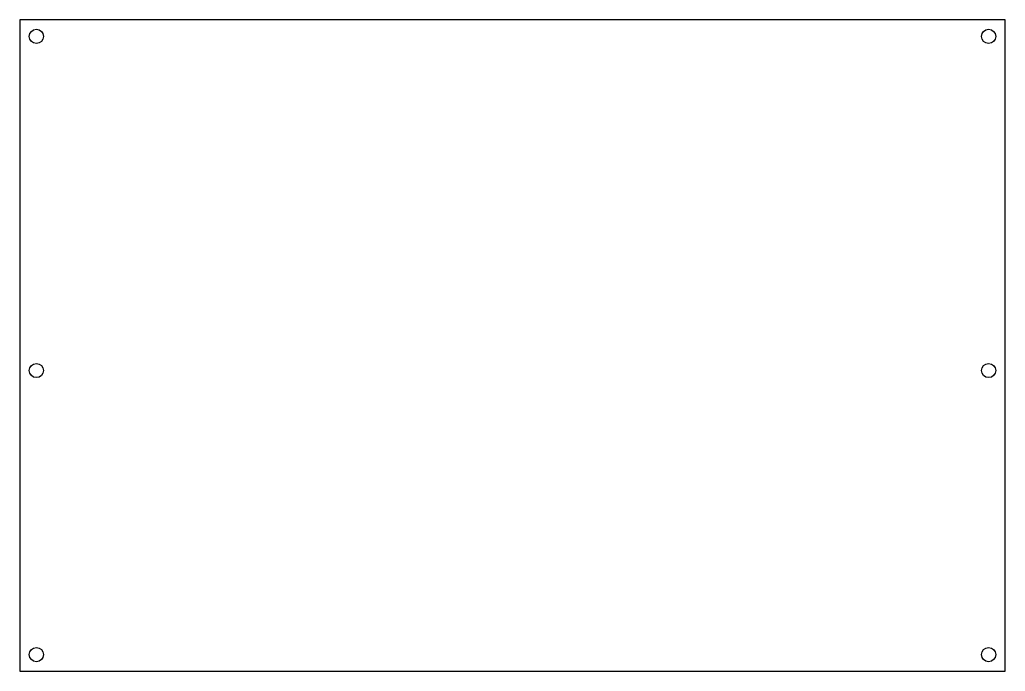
# Model space of a CAD drawing. Header units: metres. Extents: x 0 to 236, y 0 to 156.
import ezdxf

# ---------------------------------------------------------------- set-up
doc = ezdxf.new("R2010")
doc.units = ezdxf.units.M

msp = doc.modelspace()

# ---------------------------------------------------------------- linework, layer by layer
at = {"layer": 'HOLES'}
for centre in [(4, 152), (232, 152), (4, 72), (232, 72), (4, 4), (232, 4)]:
    msp.add_circle(centre, 1.7, dxfattribs=at)
at = {"layer": 'OUTLINE'}
for p, q in [((236, 156), (0, 156)), ((0, 156), (0, 0)), ((236, 0), (236, 156)), ((0, 0), (236, 0))]:
    msp.add_line(p, q, dxfattribs=at)

doc.saveas('drawing.dxf')
